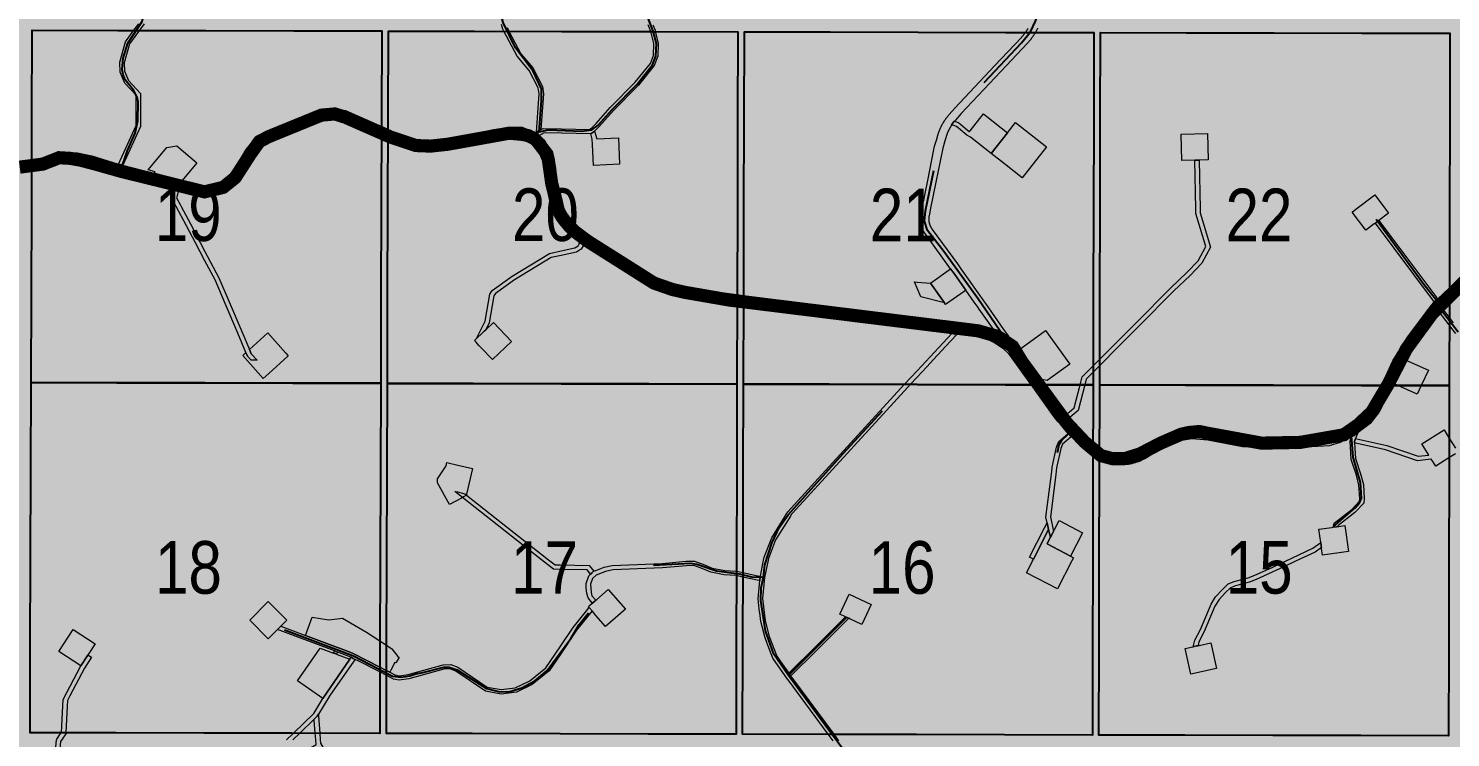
# Model space of a CAD drawing. Extents: x 351064 to 358960, y 6048061 to 6054858.
# Drawn here: x 352436 to 352652.5, y 6050865.1 to 6050973 of the extents above; entities that cross this region are included whole.
import ezdxf
from ezdxf.enums import TextEntityAlignment as Align

# ---------------------------------------------------------------- set-up
doc = ezdxf.new("R2010")
doc.units = 0
doc.header["$LTSCALE"] = 5
doc.linetypes.add('DASHED2', pattern=[9.525, 6.35, -3.175])
doc.layers.add('AS-ROUTEMAP', color=35, linetype='Continuous', lineweight=0)
doc.layers.add('RoadSeg', color=57, linetype='DASHED2')
doc.layers.add('ROUTE-MAP-ROUTE', color=90, linetype='Continuous')
doc.layers.add('ROUTE-MAP-BACKGROUND-H', color=7, linetype='Continuous', true_color=0xf0ebff)
doc.layers.add('Sections', color=7, linetype='Continuous', true_color=0xa75418)
doc.styles.add('120', font='ARIALN.TTF', dxfattribs={"height": 13})

msp = doc.modelspace()

# ---------------------------------------------------------------- hatches: boundary and pattern name
at = {"layer": 'ROUTE-MAP-BACKGROUND-H'}
h = msp.add_hatch(color=256, dxfattribs=at)
h.dxf.hatch_style = 1
h.paths.add_polyline_path([(352109.337, 6051083.716), (353736.796, 6051083.637), (353740.383, 6050432.833), (352105.91, 6050432.833)])

# ---------------------------------------------------------------- linework, layer by layer
at = {"layer": 'AS-ROUTEMAP', "flags": 128}
for points in [[(352453.628, 6050973.756), (352452.881, 6050972.752), (352451.353, 6050970.699), (352450.573, 6050967.818), (352450.619, 6050966.532), (352451.236, 6050965.088), (352453.046, 6050963.138), (352453.058, 6050958.108), (352453.058, 6050958.108), (352450.379, 6050952.214), (352450.215, 6050952.257), (352449.714, 6050952.363), (352452.391, 6050958.252), (352452.38, 6050962.876), (352450.669, 6050964.72), (352449.957, 6050966.384), (352449.903, 6050967.895), (352450.742, 6050970.995), (352452.051, 6050972.754), (352452.798, 6050973.758)], [(352508.853, 6050973.18), (352509.145, 6050972.629), (352510.979, 6050969.18), (352512.787, 6050967.03), (352514.238, 6050964.188), (352514.433, 6050963.093), (352514.022, 6050957.635), (352513.848, 6050957.544), (352513.848, 6050957.544), (352513.327, 6050957.271), (352513.762, 6050963.059), (352513.599, 6050963.973), (352512.228, 6050966.659), (352510.423, 6050968.804), (352508.39, 6050972.631), (352508.235, 6050972.922), (352508.012, 6050973.637)], [(352531.077, 6050973.587), (352531.391, 6050972.755), (352531.436, 6050972.581), (352531.895, 6050970.802), (352531.811, 6050968.796), (352531.277, 6050967.382), (352528.881, 6050964.393), (352525.05, 6050960.545), (352522.902, 6050958.099), (352522.185, 6050957.409), (352521.605, 6050957.001), (352517.146, 6050957.085), (352514.5, 6050957.135), (352514.056, 6050956.902), (352513.74, 6050956.735), (352513.183, 6050957.168), (352513.263, 6050957.235), (352513.327, 6050957.271), (352513.848, 6050957.544), (352514.022, 6050957.635), (352514.239, 6050957.749), (352514.353, 6050957.808), (352517.147, 6050957.754), (352521.4, 6050957.671), (352521.76, 6050957.924), (352522.446, 6050958.59), (352524.563, 6050961), (352528.384, 6050964.838), (352530.691, 6050967.716), (352531.15, 6050968.931), (352531.225, 6050970.731), (352530.755, 6050972.553), (352530.744, 6050972.582), (352530.364, 6050973.588)], [(352589.645, 6050973.073), (352589.613, 6050973.006), (352589.58, 6050972.939), (352589.547, 6050972.872), (352589.514, 6050972.806), (352589.48, 6050972.74), (352589.445, 6050972.674), (352589.41, 6050972.608), (352589.374, 6050972.543), (352589.338, 6050972.478), (352589.325, 6050972.456), (352589.301, 6050972.414), (352589.263, 6050972.35), (352589.225, 6050972.286), (352589.187, 6050972.222), (352589.148, 6050972.159), (352589.108, 6050972.096), (352589.068, 6050972.033), (352589.027, 6050971.971), (352588.986, 6050971.909), (352588.944, 6050971.848), (352588.902, 6050971.786), (352588.859, 6050971.726), (352588.815, 6050971.665), (352588.771, 6050971.605), (352588.727, 6050971.545), (352588.682, 6050971.486), (352588.652, 6050971.453), (352588.635, 6050971.433), (352588.591, 6050971.369), (352588.544, 6050971.311), (352588.497, 6050971.253), (352588.45, 6050971.196), (352588.402, 6050971.139), (352588.353, 6050971.082), (352588.305, 6050971.026), (352588.255, 6050970.971), (352588.205, 6050970.915), (352588.155, 6050970.861), (352588.104, 6050970.806), (352584.028, 6050966.486), (352578.007, 6050960.068), (352577.128, 6050959.074), (352577.089, 6050959.03), (352577.05, 6050958.985), (352577.012, 6050958.94), (352576.99, 6050958.913), (352576.974, 6050958.895), (352576.937, 6050958.849), (352576.9, 6050958.803), (352576.863, 6050958.757), (352576.827, 6050958.71), (352576.791, 6050958.663), (352576.756, 6050958.616), (352576.721, 6050958.568), (352576.687, 6050958.521), (352576.652, 6050958.473), (352576.619, 6050958.424), (352576.585, 6050958.375), (352576.571, 6050958.354), (352576.552, 6050958.326), (352576.52, 6050958.277), (352576.488, 6050958.228), (352576.456, 6050958.178), (352576.425, 6050958.128), (352576.394, 6050958.077), (352576.364, 6050958.027), (352576.334, 6050957.976), (352576.305, 6050957.925), (352576.276, 6050957.873), (352576.247, 6050957.821), (352576.219, 6050957.77), (352576.191, 6050957.717), (352576.164, 6050957.665), (352576.137, 6050957.613), (352576.111, 6050957.56), (352576.085, 6050957.507), (352576.06, 6050957.453), (352576.035, 6050957.4), (352576.01, 6050957.346), (352575.986, 6050957.292), (352575.963, 6050957.238), (352575.94, 6050957.184), (352575.917, 6050957.129), (352575.895, 6050957.075), (352575.873, 6050957.02), (352575.852, 6050956.965), (352575.831, 6050956.909), (352575.811, 6050956.854), (352575.791, 6050956.798), (352575.772, 6050956.743), (352575.753, 6050956.687), (352575.735, 6050956.631), (352575.717, 6050956.574), (352575.699, 6050956.518), (352575.683, 6050956.461), (352575.666, 6050956.405), (352575.65, 6050956.348), (352575.635, 6050956.291), (352575.62, 6050956.234), (352575.605, 6050956.177), (352575.591, 6050956.119), (352575.578, 6050956.062), (352575.204, 6050954.834), (352574.167, 6050949.645), (352573.353, 6050945.68), (352573.12, 6050944.542), (352573.115, 6050944.52), (352573.111, 6050944.499), (352573.107, 6050944.477), (352573.103, 6050944.455), (352573.1, 6050944.433), (352573.096, 6050944.412), (352573.093, 6050944.39), (352573.09, 6050944.368), (352573.087, 6050944.346), (352573.085, 6050944.324), (352573.082, 6050944.302), (352573.08, 6050944.28), (352573.078, 6050944.258), (352573.076, 6050944.236), (352573.074, 6050944.214), (352573.073, 6050944.192), (352573.071, 6050944.17), (352573.07, 6050944.148), (352573.069, 6050944.126), (352573.069, 6050944.104), (352573.068, 6050944.082), (352573.068, 6050944.06), (352573.068, 6050944.038), (352573.068, 6050944.016), (352573.068, 6050943.994), (352573.068, 6050943.972), (352573.069, 6050943.95), (352573.07, 6050943.927), (352573.071, 6050943.905), (352573.072, 6050943.883), (352573.074, 6050943.861), (352573.075, 6050943.839), (352573.077, 6050943.817), (352573.079, 6050943.795), (352573.081, 6050943.773), (352573.083, 6050943.751), (352573.086, 6050943.729), (352573.089, 6050943.708), (352573.092, 6050943.686), (352573.095, 6050943.664), (352573.098, 6050943.642), (352573.102, 6050943.62), (352573.105, 6050943.598), (352573.109, 6050943.577), (352573.113, 6050943.555), (352573.118, 6050943.533), (352573.122, 6050943.512), (352573.127, 6050943.49), (352573.131, 6050943.469), (352573.136, 6050943.447), (352573.142, 6050943.426), (352573.147, 6050943.404), (352573.153, 6050943.383), (352573.158, 6050943.362), (352573.164, 6050943.34), (352573.17, 6050943.319), (352573.177, 6050943.298), (352573.183, 6050943.277), (352573.19, 6050943.256), (352573.197, 6050943.235), (352573.204, 6050943.214), (352573.211, 6050943.193), (352573.219, 6050943.172), (352573.226, 6050943.152), (352573.234, 6050943.131), (352573.242, 6050943.11), (352573.25, 6050943.09), (352573.258, 6050943.069), (352573.267, 6050943.049), (352573.275, 6050943.029), (352573.284, 6050943.008), (352573.293, 6050942.988), (352573.303, 6050942.968), (352573.312, 6050942.948), (352573.321, 6050942.928), (352573.331, 6050942.909), (352573.341, 6050942.889), (352573.351, 6050942.869), (352573.361, 6050942.85), (352573.372, 6050942.83), (352573.382, 6050942.811), (352573.393, 6050942.791), (352573.404, 6050942.772), (352573.415, 6050942.753), (352573.426, 6050942.734), (352573.438, 6050942.715), (352573.449, 6050942.696), (352573.461, 6050942.678), (352573.473, 6050942.659), (352573.485, 6050942.641), (352573.497, 6050942.622), (352573.51, 6050942.604), (352573.522, 6050942.586), (352573.535, 6050942.568), (352573.548, 6050942.55), (352573.561, 6050942.532), (352573.574, 6050942.514), (352573.587, 6050942.497), (352573.601, 6050942.479), (352573.614, 6050942.462), (352577.43, 6050937.196), (352577.968, 6050936.468), (352580.818, 6050932.42), (352580.916, 6050932.281), (352581.207, 6050931.868), (352581.401, 6050931.593), (352581.693, 6050931.178), (352584.469, 6050927.232), (352584.469, 6050927.232), (352586.426, 6050924.531), (352586.101, 6050924.836), (352585.396, 6050925.495), (352583.713, 6050926.559), (352583.279, 6050926.778), (352580.764, 6050930.292), (352580.473, 6050930.707), (352580.28, 6050930.98), (352579.99, 6050931.394), (352578.714, 6050933.202), (352577.765, 6050934.549), (352576.939, 6050935.725), (352576.395, 6050936.46), (352572.619, 6050941.674), (352572.598, 6050941.7), (352572.578, 6050941.726), (352572.558, 6050941.753), (352572.538, 6050941.779), (352572.519, 6050941.806), (352572.499, 6050941.833), (352572.48, 6050941.86), (352572.461, 6050941.887), (352572.443, 6050941.915), (352572.424, 6050941.942), (352572.406, 6050941.97), (352572.388, 6050941.998), (352572.371, 6050942.026), (352572.353, 6050942.054), (352572.336, 6050942.083), (352572.319, 6050942.111), (352572.303, 6050942.14), (352572.286, 6050942.169), (352572.27, 6050942.198), (352572.254, 6050942.227), (352572.239, 6050942.256), (352572.223, 6050942.285), (352572.208, 6050942.315), (352572.193, 6050942.345), (352572.179, 6050942.374), (352572.165, 6050942.404), (352572.15, 6050942.434), (352572.137, 6050942.464), (352572.123, 6050942.495), (352572.11, 6050942.525), (352572.097, 6050942.555), (352572.084, 6050942.586), (352572.072, 6050942.617), (352572.059, 6050942.648), (352572.047, 6050942.679), (352572.036, 6050942.71), (352572.024, 6050942.741), (352572.013, 6050942.772), (352572.002, 6050942.803), (352571.992, 6050942.835), (352571.981, 6050942.866), (352571.971, 6050942.898), (352571.962, 6050942.929), (352571.952, 6050942.961), (352571.943, 6050942.993), (352571.934, 6050943.025), (352571.925, 6050943.057), (352571.917, 6050943.089), (352571.909, 6050943.121), (352571.901, 6050943.153), (352571.894, 6050943.186), (352571.886, 6050943.218), (352571.879, 6050943.25), (352571.873, 6050943.283), (352571.866, 6050943.315), (352571.86, 6050943.348), (352571.854, 6050943.381), (352571.849, 6050943.413), (352571.844, 6050943.446), (352571.839, 6050943.479), (352571.834, 6050943.512), (352571.829, 6050943.544), (352571.825, 6050943.577), (352571.821, 6050943.61), (352571.818, 6050943.643), (352571.815, 6050943.676), (352571.812, 6050943.709), (352571.809, 6050943.742), (352571.807, 6050943.775), (352571.805, 6050943.808), (352571.803, 6050943.842), (352571.801, 6050943.875), (352571.8, 6050943.908), (352571.799, 6050943.941), (352571.798, 6050943.974), (352571.798, 6050944.007), (352571.798, 6050944.04), (352571.798, 6050944.073), (352571.799, 6050944.107), (352571.799, 6050944.14), (352571.801, 6050944.173), (352571.802, 6050944.206), (352571.804, 6050944.239), (352571.805, 6050944.272), (352571.808, 6050944.305), (352571.81, 6050944.338), (352571.813, 6050944.371), (352571.816, 6050944.404), (352571.82, 6050944.437), (352571.823, 6050944.47), (352571.827, 6050944.503), (352571.831, 6050944.536), (352571.836, 6050944.569), (352571.841, 6050944.602), (352571.846, 6050944.634), (352571.851, 6050944.667), (352571.857, 6050944.7), (352571.863, 6050944.732), (352571.869, 6050944.765), (352571.876, 6050944.798), (352572.057, 6050945.682), (352572.924, 6050949.901), (352573.861, 6050954.616), (352573.969, 6050955.135), (352574.006, 6050955.266), (352574.34, 6050956.346), (352574.356, 6050956.414), (352574.373, 6050956.482), (352574.39, 6050956.55), (352574.408, 6050956.617), (352574.426, 6050956.685), (352574.445, 6050956.752), (352574.464, 6050956.82), (352574.484, 6050956.887), (352574.505, 6050956.953), (352574.526, 6050957.02), (352574.548, 6050957.087), (352574.57, 6050957.153), (352574.593, 6050957.219), (352574.616, 6050957.285), (352574.64, 6050957.35), (352574.665, 6050957.416), (352574.69, 6050957.481), (352574.716, 6050957.546), (352574.742, 6050957.611), (352574.769, 6050957.676), (352574.796, 6050957.74), (352574.824, 6050957.804), (352574.853, 6050957.868), (352574.882, 6050957.932), (352574.911, 6050957.995), (352574.941, 6050958.058), (352574.972, 6050958.121), (352575.003, 6050958.184), (352575.035, 6050958.246), (352575.067, 6050958.308), (352575.1, 6050958.37), (352575.133, 6050958.431), (352575.167, 6050958.493), (352575.202, 6050958.553), (352575.236, 6050958.614), (352575.272, 6050958.674), (352575.308, 6050958.734), (352575.344, 6050958.794), (352575.381, 6050958.853), (352575.419, 6050958.912), (352575.457, 6050958.971), (352575.495, 6050959.03), (352575.534, 6050959.088), (352575.574, 6050959.145), (352575.614, 6050959.203), (352575.654, 6050959.26), (352575.695, 6050959.317), (352575.736, 6050959.373), (352575.778, 6050959.429), (352575.821, 6050959.484), (352575.864, 6050959.54), (352575.907, 6050959.595), (352575.951, 6050959.649), (352575.995, 6050959.703), (352576.04, 6050959.757), (352576.085, 6050959.81), (352576.131, 6050959.863), (352576.177, 6050959.916), (352577.068, 6050960.923), (352583.104, 6050967.356), (352587.18, 6050971.678), (352587.224, 6050971.724), (352587.267, 6050971.771), (352587.309, 6050971.818), (352587.351, 6050971.865), (352587.393, 6050971.913), (352587.434, 6050971.961), (352587.475, 6050972.01), (352587.516, 6050972.059), (352587.556, 6050972.108), (352587.595, 6050972.158), (352587.635, 6050972.207), (352587.673, 6050972.258), (352587.712, 6050972.308), (352587.75, 6050972.359), (352587.787, 6050972.41), (352587.822, 6050972.459), (352587.861, 6050972.514), (352587.897, 6050972.566), (352587.932, 6050972.618), (352587.968, 6050972.671), (352588.002, 6050972.724), (352588.037, 6050972.778), (352588.071, 6050972.831), (352588.104, 6050972.885), (352588.137, 6050972.939), (352588.169, 6050972.994), (352588.201, 6050973.049)], [(352435.743, 6050952.726), (352436.465, 6050952.901), (352438.028, 6050953.28), (352440.941, 6050954.236), (352443.462, 6050954.125), (352445.638, 6050953.627), (352449.714, 6050952.363), (352450.215, 6050952.257), (352450.379, 6050952.214), (352455.077, 6050951.004), (352455.273, 6050950.953), (352459.373, 6050949.897), (352461.408, 6050949.372), (352462.688, 6050949.05), (352462.896, 6050949.056), (352463.939, 6050949.084), (352465.328, 6050949.531), (352466.476, 6050950.524), (352467.762, 6050952.287), (352469.151, 6050954.627), (352470.727, 6050956.552), (352473.82, 6050958.062), (352475.678, 6050958.801), (352478.141, 6050959.781), (352478.867, 6050960.075), (352479.894, 6050960.49), (352481.593, 6050960.775), (352482.914, 6050960.774), (352484.27, 6050960.528), (352484.27, 6050960.528), (352489, 6050958.479), (352489.701, 6050958.166), (352490.705, 6050957.719), (352493.532, 6050956.46), (352495.601, 6050956.024), (352497.706, 6050956.015), (352500.205, 6050956.402), (352503.447, 6050956.95), (352506.779, 6050957.667), (352509.177, 6050958.017), (352511.184, 6050958.004), (352513.048, 6050957.273), (352513.183, 6050957.168), (352513.74, 6050956.735), (352514.043, 6050956.5), (352514.393, 6050956.111), (352514.736, 6050955.729), (352515.999, 6050952.76), (352516.198, 6050952.109), (352516.572, 6050948.481), (352517.045, 6050946.449), (352517.117, 6050946.298), (352517.35, 6050945.801), (352517.783, 6050944.88), (352518.999, 6050943.403), (352520.68, 6050942.084), (352520.783, 6050942.004), (352520.953, 6050941.892), (352524.631, 6050939.474), (352529.653, 6050936.119), (352532.941, 6050934.475), (352536.24, 6050933.564), (352543.861, 6050932.551), (352544.866, 6050932.417), (352556.95, 6050930.811), (352571.303, 6050928.87), (352576.721, 6050928.137), (352577.573, 6050928.098), (352577.722, 6050928.082), (352577.97, 6050928.056), (352578.373, 6050928.013), (352579.274, 6050927.918), (352580.666, 6050927.77), (352582.546, 6050927.139), (352583.279, 6050926.778), (352583.713, 6050926.559), (352585.396, 6050925.495), (352586.101, 6050924.836), (352586.426, 6050924.531), (352586.444, 6050924.506), (352586.625, 6050924.256), (352586.737, 6050924.101), (352586.918, 6050923.851), (352589.75, 6050919.935), (352589.867, 6050919.773), (352590.041, 6050919.529), (352590.536, 6050918.831), (352593.301, 6050914.937), (352593.95, 6050914.182), (352594.384, 6050913.677), (352595.529, 6050912.344), (352595.822, 6050912.072), (352596.067, 6050911.845), (352598.043, 6050910.014), (352598.368, 6050909.714), (352598.411, 6050909.676), (352598.454, 6050909.638), (352598.498, 6050909.6), (352598.542, 6050909.562), (352598.586, 6050909.524), (352598.631, 6050909.489), (352598.677, 6050909.453), (352598.722, 6050909.418), (352598.768, 6050909.383), (352598.814, 6050909.348), (352598.86, 6050909.312), (352598.906, 6050909.277), (352598.953, 6050909.242), (352599, 6050909.208), (352599.047, 6050909.173), (352599.089, 6050909.145), (352599.131, 6050909.116), (352599.174, 6050909.088), (352599.219, 6050909.058), (352599.26, 6050909.033), (352599.303, 6050909.006), (352599.347, 6050908.98), (352599.391, 6050908.953), (352599.401, 6050908.946), (352599.435, 6050908.927), (352599.479, 6050908.902), (352599.523, 6050908.877), (352599.568, 6050908.852), (352599.585, 6050908.843), (352599.613, 6050908.828), (352599.658, 6050908.804), (352599.703, 6050908.781), (352599.749, 6050908.758), (352599.771, 6050908.746), (352599.794, 6050908.735), (352599.84, 6050908.713), (352599.886, 6050908.691), (352599.933, 6050908.669), (352599.962, 6050908.656), (352599.979, 6050908.648), (352600.026, 6050908.628), (352600.073, 6050908.607), (352600.12, 6050908.587), (352600.155, 6050908.572), (352600.167, 6050908.568), (352600.214, 6050908.549), (352600.262, 6050908.53), (352600.309, 6050908.512), (352600.354, 6050908.495), (352600.405, 6050908.477), (352600.453, 6050908.46), (352600.501, 6050908.444), (352600.55, 6050908.427), (352600.598, 6050908.412), (352600.647, 6050908.397), (352600.696, 6050908.382), (352600.747, 6050908.366), (352600.794, 6050908.353), (352600.843, 6050908.34), (352600.892, 6050908.327), (352600.942, 6050908.314), (352600.954, 6050908.31), (352600.991, 6050908.301), (352601.041, 6050908.29), (352601.091, 6050908.278), (352601.14, 6050908.267), (352601.159, 6050908.263), (352601.19, 6050908.257), (352601.24, 6050908.247), (352601.291, 6050908.237), (352601.341, 6050908.228), (352601.366, 6050908.223), (352601.391, 6050908.219), (352601.441, 6050908.211), (352601.492, 6050908.203), (352601.542, 6050908.195), (352601.574, 6050908.19), (352601.593, 6050908.188), (352601.643, 6050908.182), (352601.659, 6050908.18), (352601.694, 6050908.176), (352601.745, 6050908.17), (352601.783, 6050908.165), (352601.795, 6050908.164), (352601.846, 6050908.16), (352601.897, 6050908.155), (352601.948, 6050908.151), (352601.996, 6050908.148), (352602.05, 6050908.145), (352602.101, 6050908.142), (352602.152, 6050908.14), (352602.203, 6050908.138), (352602.254, 6050908.137), (352602.305, 6050908.136), (352602.356, 6050908.136), (352602.41, 6050908.136), (352602.458, 6050908.136), (352602.509, 6050908.137), (352602.56, 6050908.139), (352602.611, 6050908.14), (352602.623, 6050908.141), (352602.662, 6050908.143), (352602.713, 6050908.146), (352602.764, 6050908.149), (352602.814, 6050908.152), (352602.834, 6050908.154), (352602.865, 6050908.156), (352602.916, 6050908.161), (352602.967, 6050908.166), (352603.018, 6050908.171), (352603.043, 6050908.174), (352603.068, 6050908.177), (352603.119, 6050908.183), (352603.17, 6050908.19), (352603.22, 6050908.197), (352603.252, 6050908.202), (352603.271, 6050908.205), (352603.321, 6050908.213), (352603.371, 6050908.221), (352603.421, 6050908.23), (352603.459, 6050908.237), (352603.472, 6050908.239), (352603.522, 6050908.249), (352603.572, 6050908.26), (352603.622, 6050908.27), (352603.668, 6050908.28), (352603.721, 6050908.293), (352603.771, 6050908.305), (352603.82, 6050908.317), (352603.87, 6050908.33), (352603.919, 6050908.343), (352603.968, 6050908.357), (352604.017, 6050908.371), (352604.069, 6050908.386), (352604.115, 6050908.401), (352604.163, 6050908.416), (352604.212, 6050908.432), (352604.26, 6050908.448), (352604.272, 6050908.452), (352604.308, 6050908.465), (352604.356, 6050908.482), (352604.404, 6050908.499), (352604.452, 6050908.517), (352604.47, 6050908.524), (352604.5, 6050908.535), (352604.547, 6050908.554), (352604.595, 6050908.573), (352604.642, 6050908.593), (352604.665, 6050908.603), (352604.689, 6050908.613), (352604.735, 6050908.633), (352604.782, 6050908.654), (352604.828, 6050908.675), (352604.857, 6050908.688), (352604.875, 6050908.697), (352604.921, 6050908.719), (352604.967, 6050908.741), (352605.012, 6050908.764), (352605.046, 6050908.781), (352605.058, 6050908.787), (352605.103, 6050908.811), (352605.148, 6050908.836), (352605.192, 6050908.861), (352605.237, 6050908.885), (352605.281, 6050908.91), (352605.326, 6050908.936), (352605.37, 6050908.961), (352605.414, 6050908.986), (352608.159, 6050910.648), (352608.613, 6050910.923), (352610.738, 6050911.737), (352613.298, 6050912.099), (352615.868, 6050911.856), (352620.945, 6050910.901), (352625.499, 6050910.634), (352626.115, 6050910.597), (352630.036, 6050910.81), (352632.436, 6050910.941), (352633.621, 6050911.005), (352635.05, 6050911.399), (352637.034, 6050912.37), (352639.204, 6050913.997), (352639.232, 6050914.032), (352639.954, 6050914.961), (352640.31, 6050915.425), (352641.516, 6050917.683), (352641.996, 6050918.72), (352643.716, 6050922.437), (352645.97, 6050926.077), (352649.614, 6050930.903), (352649.722, 6050931.039), (352649.927, 6050931.293), (352650.051, 6050931.407), (352650.545, 6050931.859), (352652.323, 6050933.487), (352652.354, 6050933.514), (352653.33, 6050934.36)], [(352653.327, 6050932.339), (352652.32, 6050931.417), (352651.245, 6050930.434), (352651, 6050930.209), (352650.877, 6050930.046), (352650.79, 6050929.932), (352650.613, 6050929.698), (352647.213, 6050925.205), (352645.627, 6050922.619), (352645.06, 6050921.713), (352643.934, 6050919.277), (352643.821, 6050919.032), (352643.675, 6050918.717), (352642.899, 6050917.043), (352641.654, 6050914.707), (352641.163, 6050914.034), (352640.435, 6050913.097), (352640.283, 6050912.901), (352638.678, 6050911.699), (352638.42, 6050911.505), (352638.167, 6050911.315), (352637.833, 6050911.065), (352637.46, 6050910.883), (352635.72, 6050910.03), (352634.026, 6050909.536), (352626.198, 6050909.076), (352625.496, 6050909.116), (352620.856, 6050909.38), (352615.586, 6050910.359), (352613.155, 6050910.582), (352610.952, 6050910.229), (352609.158, 6050909.5), (352606.205, 6050907.684), (352605.975, 6050907.551), (352605.741, 6050907.425), (352605.503, 6050907.308), (352605.261, 6050907.2), (352605.015, 6050907.101), (352604.765, 6050907.01), (352604.512, 6050906.929), (352604.257, 6050906.856), (352603.999, 6050906.793), (352603.739, 6050906.739), (352603.477, 6050906.695), (352603.214, 6050906.66), (352602.95, 6050906.634), (352602.685, 6050906.618), (352602.42, 6050906.612), (352602.154, 6050906.615), (352601.889, 6050906.628), (352601.625, 6050906.65), (352601.361, 6050906.682), (352601.099, 6050906.723), (352600.838, 6050906.774), (352600.579, 6050906.833), (352600.323, 6050906.903), (352600.07, 6050906.981), (352599.819, 6050907.069), (352599.572, 6050907.165), (352599.328, 6050907.27), (352599.088, 6050907.384), (352599.043, 6050907.408), (352598.853, 6050907.507), (352598.622, 6050907.638), (352598.175, 6050907.924), (352598.039, 6050908.023), (352597.889, 6050908.132), (352597.346, 6050908.584), (352595.031, 6050910.728), (352594.917, 6050910.833), (352594.795, 6050910.947), (352594.673, 6050911.06), (352594.429, 6050911.285), (352594.318, 6050911.415), (352593.228, 6050912.684), (352592.794, 6050913.189), (352592.145, 6050913.945), (352588.665, 6050918.835), (352588.625, 6050918.891), (352585.502, 6050923.21), (352585.278, 6050923.519), (352585.189, 6050923.602), (352584.461, 6050924.285), (352582.964, 6050925.23), (352581.963, 6050925.727), (352580.339, 6050926.272), (352577.461, 6050926.57), (352577.388, 6050926.581), (352576.804, 6050926.61), (352576.587, 6050926.62), (352576.385, 6050926.648), (352571.299, 6050927.335), (352556.748, 6050929.301), (352544.862, 6050930.881), (352543.857, 6050931.015), (352535.935, 6050932.067), (352532.392, 6050933.045), (352528.886, 6050934.799), (352523.789, 6050938.204), (352520.633, 6050940.29), (352520.215, 6050940.567), (352520.076, 6050940.659), (352519.932, 6050940.743), (352519.892, 6050940.765), (352517.928, 6050942.306), (352517.109, 6050943.301), (352516.485, 6050944.059), (352515.665, 6050945.805), (352515.598, 6050945.947), (352515.067, 6050948.229), (352514.698, 6050951.805), (352514.566, 6050952.237), (352513.433, 6050954.899), (352513.001, 6050955.38), (352512.287, 6050955.935), (352510.892, 6050956.482), (352509.282, 6050956.493), (352507.049, 6050956.167), (352503.734, 6050955.454), (352500.448, 6050954.898), (352497.82, 6050954.491), (352495.439, 6050954.501), (352493.06, 6050955.002), (352490.701, 6050956.053), (352489.696, 6050956.501), (352488.387, 6050957.084), (352483.826, 6050959.06), (352482.777, 6050959.25), (352481.719, 6050959.251), (352480.311, 6050959.015), (352478.709, 6050958.367), (352474.436, 6050956.668), (352471.695, 6050955.329), (352470.403, 6050953.75), (352469.035, 6050951.447), (352467.604, 6050949.486), (352466.09, 6050948.176), (352464.198, 6050947.567), (352462.892, 6050947.531), (352462.519, 6050947.522), (352461.032, 6050947.895), (352458.828, 6050948.464), (352458.183, 6050948.631), (352454.697, 6050949.528), (352449.998, 6050950.739), (352449.865, 6050950.773), (352449.396, 6050950.873), (352445.294, 6050952.143), (352443.257, 6050952.609), (352441.152, 6050952.702), (352438.446, 6050951.813), (352436.46, 6050951.332), (352435.982, 6050951.216)], [(352653.317, 6050926.615), (352652.378, 6050927.852), (352652.313, 6050927.936), (352650.79, 6050929.932), (352650.877, 6050930.046), (352651, 6050930.209), (352651.245, 6050930.434), (352652.315, 6050929.031), (352652.908, 6050928.256)], [(352558.524, 6050864.609), (352557.778, 6050865.616), (352551.659, 6050873.879), (352551.558, 6050874.015), (352549.355, 6050877.186), (352548.728, 6050878.796), (352548.414, 6050879.602), (352548.151, 6050880.277), (352547.493, 6050882.759), (352547.341, 6050884.076), (352547.325, 6050884.184), (352547.091, 6050886.251), (352547.353, 6050888.997), (352547.408, 6050889.564), (352547.428, 6050889.663), (352547.93, 6050892.113), (352548.02, 6050892.556), (352549.157, 6050895.495), (352551.611, 6050899.454), (352555.741, 6050903.965), (352566.124, 6050915.364), (352569.391, 6050918.877), (352571.284, 6050920.914), (352576.587, 6050926.62), (352576.804, 6050926.61), (352577.388, 6050926.581), (352577.461, 6050926.57), (352576.349, 6050925.377), (352573.794, 6050922.631), (352572.758, 6050921.517), (352571.282, 6050919.931), (352570.3, 6050918.876), (352569.88, 6050918.424), (352566.614, 6050914.913), (352556.233, 6050903.516), (352552.329, 6050899.251), (352552.145, 6050899.05), (352552.003, 6050898.821), (352549.757, 6050895.197), (352548.662, 6050892.367), (352548.61, 6050892.111), (352548.068, 6050889.465), (352547.761, 6050886.257), (352548.149, 6050882.883), (352548.785, 6050880.484), (352549.948, 6050877.501), (352550.509, 6050876.689), (352551.744, 6050874.902), (352551.934, 6050874.625), (352552.032, 6050874.484), (352552.132, 6050874.349), (352552.315, 6050874.102), (352558.605, 6050865.614), (352559.351, 6050864.607)], [(352653.284, 6050908.293), (352652.277, 6050907.668), (352650.265, 6050906.419), (352649.741, 6050907.262), (352649.598, 6050907.493), (352649.503, 6050907.486), (352647.498, 6050907.239), (352642.62, 6050908.916), (352638.747, 6050909.776), (352638.243, 6050909.888), (352638.07, 6050909.927), (352637.901, 6050909.964), (352637.889, 6050910.152), (352638.069, 6050910.61), (352638.235, 6050910.573), (352638.722, 6050910.465), (352642.802, 6050909.559), (352647.57, 6050907.919), (352649.21, 6050908.118), (352648.155, 6050909.816), (352651.553, 6050911.926), (352652.283, 6050910.751), (352652.376, 6050910.6), (352653.285, 6050909.136)], [(352475.286, 6050864.788), (352476.325, 6050865.792), (352479.416, 6050868.775), (352480.833, 6050871.05), (352481.343, 6050871.871), (352484.93, 6050877.051), (352485.122, 6050877.328), (352485.426, 6050877.172), (352485.72, 6050877.021), (352485.529, 6050876.745), (352481.9, 6050871.504), (352480.124, 6050868.652), (352479.935, 6050868.349), (352479.497, 6050867.926), (352477.283, 6050865.79), (352476.243, 6050864.786)]]:
    msp.add_lwpolyline(points, dxfattribs=at)
for points in [[(352581.915, 6050959.621), (352585.062, 6050957.154), (352582.593, 6050954.007), (352579.447, 6050956.476), (352578.868, 6050956.784), (352577.303, 6050958.096), (352576.883, 6050958.244), (352576.722, 6050958.3), (352576.571, 6050958.354), (352576.56, 6050958.358), (352576.844, 6050958.788), (352576.938, 6050958.931), (352576.99, 6050958.913), (352577.1, 6050958.874), (352577.28, 6050958.811), (352577.639, 6050958.685), (352579.241, 6050957.342), (352579.268, 6050957.327), (352579.373, 6050957.46), (352579.384, 6050957.474), (352581.391, 6050960.033), (352581.915, 6050959.621)], [(352591.014, 6050955.025), (352587.313, 6050950.305), (352584.849, 6050952.238), (352584.586, 6050952.443), (352582.593, 6050954.007), (352585.062, 6050957.154), (352586.295, 6050958.726), (352591.014, 6050955.025)], [(352525.819, 6050956.364), (352525.993, 6050952.368), (352521.998, 6050952.194), (352521.859, 6050955.394), (352521.824, 6050956.189), (352521.605, 6050957.001), (352522.185, 6050957.409), (352522.506, 6050956.219), (352525.819, 6050956.364)], [(352614.27, 6050953.01), (352613.603, 6050952.991), (352611.629, 6050952.935), (352611.516, 6050956.933), (352615.514, 6050957.046), (352615.626, 6050953.048), (352614.27, 6050953.01)], [(352461.631, 6050952.598), (352459.373, 6050949.897), (352455.273, 6050950.953), (352455.077, 6050951.004), (352455.267, 6050951.23), (352454.193, 6050951.507), (352457.052, 6050954.913), (352458.569, 6050955.166), (352461.631, 6050952.598)], [(352594.51, 6050913.785), (352594.384, 6050913.677), (352593.95, 6050914.182), (352594.076, 6050914.291), (352594.456, 6050914.616), (352595.223, 6050915.273), (352596.144, 6050918.82), (352596.453, 6050920.007), (352598.068, 6050921.641), (352599.076, 6050922.661), (352601.548, 6050925.162), (352604.608, 6050928.193), (352609.916, 6050933.582), (352612.386, 6050935.913), (352614.095, 6050937.688), (352615.26, 6050939.844), (352613.734, 6050944.875), (352613.722, 6050945.592), (352613.603, 6050952.991), (352614.27, 6050953.01), (352614.389, 6050945.591), (352614.399, 6050944.979), (352615.978, 6050939.772), (352614.639, 6050937.291), (352612.855, 6050935.439), (352610.382, 6050933.105), (352605.08, 6050927.723), (352602.02, 6050924.692), (352599.074, 6050921.71), (352598.066, 6050920.691), (352597.053, 6050919.665), (352596.833, 6050918.818), (352595.815, 6050914.903), (352594.89, 6050914.11), (352594.561, 6050913.828), (352594.51, 6050913.785)], [(352469.907, 6050923.539), (352470.791, 6050922.54), (352469.85, 6050922.597), (352469.336, 6050923.177), (352469.106, 6050923.717), (352467.854, 6050926.661), (352465.936, 6050931.171), (352464.392, 6050934.799), (352462.862, 6050937.682), (352461.411, 6050940.415), (352460.051, 6050942.978), (352458.485, 6050945.929), (352458.307, 6050946.264), (352457.817, 6050947.187), (352457.97, 6050947.792), (352458.183, 6050948.631), (352458.828, 6050948.464), (352458.655, 6050947.782), (352458.526, 6050947.272), (352459.067, 6050946.254), (352459.24, 6050945.927), (352460.64, 6050943.29), (352462.866, 6050939.096), (352464.995, 6050935.086), (352466.549, 6050931.432), (352468.467, 6050926.922), (352469.632, 6050924.185), (352469.907, 6050923.539)], [(352640.901, 6050943.288), (352639.608, 6050942.315), (352637.523, 6050945.088), (352638.117, 6050945.539), (352640.975, 6050947.716), (352642.619, 6050945.53), (352643.076, 6050944.923), (352641.607, 6050943.819), (352641.075, 6050943.418), (352640.941, 6050943.318), (352640.901, 6050943.288)], [(352650.545, 6050931.859), (352650.051, 6050931.407), (352649.757, 6050931.8), (352641.075, 6050943.418), (352641.607, 6050943.819), (352650.271, 6050932.225), (352650.545, 6050931.859)], [(352505.135, 6050926.734), (352504.197, 6050925.85), (352504.809, 6050927.065), (352505.513, 6050928.463), (352506.222, 6050932.572), (352506.582, 6050933.163), (352509.644, 6050935.314), (352515.333, 6050938.804), (352517.098, 6050939.183), (352519.165, 6050939.626), (352519.668, 6050939.927), (352519.789, 6050940.145), (352520.076, 6050940.659), (352520.215, 6050940.567), (352520.633, 6050940.29), (352520.163, 6050939.447), (352520.04, 6050939.374), (352519.413, 6050938.998), (352517.096, 6050938.5), (352515.585, 6050938.176), (352510.01, 6050934.757), (352507.079, 6050932.697), (352506.857, 6050932.333), (352506.153, 6050928.252), (352505.616, 6050927.186), (352505.378, 6050926.962), (352505.135, 6050926.734)], [(352578.454, 6050933.017), (352575.637, 6050931.011), (352575.446, 6050931.278), (352573.317, 6050934.269), (352576.395, 6050936.46), (352576.939, 6050935.725), (352577.765, 6050934.549), (352578.714, 6050933.202), (352578.454, 6050933.017)], [(352573.317, 6050934.269), (352575.446, 6050931.278), (352571.877, 6050932.169), (352571.313, 6050933.513), (352570.919, 6050934.454), (352571.316, 6050934.423), (352573.317, 6050934.269)], [(352509.532, 6050925.38), (352506.62, 6050922.64), (352504.831, 6050924.541), (352504.583, 6050924.805), (352504.38, 6050925.02), (352504.135, 6050925.28), (352503.88, 6050925.552), (352504.197, 6050925.85), (352505.135, 6050926.734), (352505.378, 6050926.962), (352505.616, 6050927.186), (352506.792, 6050928.292), (352509.532, 6050925.38)], [(352475.502, 6050923.156), (352472.562, 6050920.546), (352471.707, 6050919.785), (352468.608, 6050923.274), (352469.106, 6050923.717), (352469.336, 6050923.177), (352469.85, 6050922.597), (352470.791, 6050922.54), (352469.907, 6050923.539), (352469.632, 6050924.185), (352472.452, 6050926.692), (352475.166, 6050923.636), (352475.551, 6050923.206), (352475.502, 6050923.156)], [(352590.194, 6050919.602), (352590.176, 6050919.626), (352590.002, 6050919.87), (352589.885, 6050920.033), (352587.052, 6050923.947), (352586.871, 6050924.198), (352587.276, 6050924.491), (352590.866, 6050927.086), (352594.576, 6050921.953), (352591.114, 6050919.45), (352590.194, 6050919.602)], [(352648.076, 6050918.708), (352647.451, 6050917.354), (352644.506, 6050918.715), (352644.014, 6050918.952), (352643.821, 6050919.032), (352643.934, 6050919.277), (352645.06, 6050921.713), (352645.627, 6050922.619), (352649.151, 6050921.035), (352648.076, 6050918.708)], [(352590.003, 6050919.87), (352590.176, 6050919.626), (352590.041, 6050919.529), (352589.867, 6050919.773), (352589.75, 6050919.935), (352589.885, 6050920.033), (352590.003, 6050919.87)], [(352592.041, 6050896.432), (352591.592, 6050895.567), (352591.324, 6050896.795), (352591.102, 6050897.814), (352590.917, 6050898.663), (352591.651, 6050904.458), (352591.747, 6050905.215), (352591.86, 6050906.095), (352591.882, 6050906.271), (352592.534, 6050909.324), (352592.882, 6050910.15), (352594.284, 6050911.384), (352594.318, 6050911.415), (352594.429, 6050911.285), (352594.673, 6050911.06), (352594.795, 6050910.947), (352594.744, 6050910.901), (352593.437, 6050909.751), (352593.172, 6050909.123), (352592.54, 6050906.159), (352592.408, 6050905.131), (352591.593, 6050898.69), (352592.061, 6050896.474), (352592.041, 6050896.432)], [(352635.173, 6050897.21), (352634.642, 6050897.131), (352634.783, 6050897.738), (352637.481, 6050899.848), (352638.671, 6050901.091), (352638.697, 6050901.516), (352638.585, 6050903.54), (352638.2, 6050905.061), (352637.384, 6050907.456), (352637.215, 6050910.258), (352637.46, 6050910.883), (352637.833, 6050911.065), (352638.167, 6050911.315), (352638.42, 6050911.505), (352638.069, 6050910.61), (352637.889, 6050910.152), (352637.901, 6050909.964), (352638.044, 6050907.586), (352638.839, 6050905.251), (352639.247, 6050903.641), (352639.365, 6050901.513), (352639.321, 6050900.807), (352637.93, 6050899.353), (352635.379, 6050897.358), (352635.351, 6050897.236), (352635.173, 6050897.21)], [(352501.935, 6050901.568), (352500.116, 6050900.566), (352498.277, 6050903.903), (352498.281, 6050904.502), (352499.581, 6050906.455), (352499.707, 6050906.979), (352501.341, 6050906.59), (352503.597, 6050906.055), (352502.672, 6050902.164), (352502.704, 6050902.019), (352502.71, 6050901.994), (352502.252, 6050901.742), (352502.093, 6050901.655), (352501.935, 6050901.568)], [(352521.601, 6050890.006), (352521.571, 6050889.977), (352521.049, 6050890.623), (352516.968, 6050890.713), (352515.937, 6050890.736), (352514.098, 6050892.186), (352502.093, 6050901.655), (352500.919, 6050902.581), (352501.305, 6050902.489), (352502.455, 6050902.215), (352502.704, 6050902.019), (352515.177, 6050892.184), (352516.17, 6050891.401), (352516.97, 6050891.383), (352521.375, 6050891.285), (352522.06, 6050890.437), (352522.046, 6050890.432), (352521.771, 6050890.169), (352521.648, 6050890.051), (352521.601, 6050890.006)], [(352591.324, 6050896.795), (352589, 6050892.247), (352588.406, 6050892.551), (352590.708, 6050897.044), (352591.102, 6050897.814), (352591.324, 6050896.795)], [(352596.473, 6050896.288), (352594.631, 6050892.741), (352591.081, 6050894.582), (352591.582, 6050895.547), (352591.592, 6050895.567), (352592.041, 6050896.432), (352592.061, 6050896.474), (352592.22, 6050896.777), (352592.924, 6050898.131), (352596.473, 6050896.288)], [(352637.007, 6050893.44), (352633.051, 6050892.851), (352632.9, 6050893.866), (352632.872, 6050894.053), (352632.846, 6050894.231), (352632.762, 6050894.797), (352632.463, 6050896.807), (352634.44, 6050897.101), (352634.642, 6050897.131), (352635.173, 6050897.21), (352635.351, 6050897.236), (352635.526, 6050897.262), (352636.418, 6050897.395), (352637.007, 6050893.44)], [(352594.867, 6050892.012), (352592.685, 6050887.744), (352587.938, 6050890.17), (352588.848, 6050891.949), (352588.886, 6050892.024), (352589, 6050892.247), (352590.365, 6050894.918), (352591.324, 6050896.795), (352591.592, 6050895.567), (352591.582, 6050895.547), (352591.081, 6050894.582), (352594.631, 6050892.741), (352595.112, 6050892.491), (352594.867, 6050892.012)], [(352613.499, 6050878.98), (352613.352, 6050878.949), (352613.586, 6050879.942), (352614.428, 6050881.546), (352616.059, 6050885.396), (352616.742, 6050886.543), (352617.789, 6050887.649), (352618.663, 6050888.495), (352619.574, 6050888.865), (352621.866, 6050889.467), (352623.096, 6050889.97), (352625.46, 6050891.056), (352626.847, 6050891.692), (352627.375, 6050891.942), (352631.559, 6050893.918), (352632.762, 6050894.797), (352632.846, 6050894.231), (352632.872, 6050894.053), (352631.901, 6050893.342), (352628.928, 6050891.938), (352627.128, 6050891.088), (352625.459, 6050890.321), (352623.362, 6050889.358), (352622.078, 6050888.833), (352619.784, 6050888.231), (352619.034, 6050887.926), (352618.263, 6050887.18), (352617.277, 6050886.139), (352616.655, 6050885.094), (352615.031, 6050881.261), (352614.216, 6050879.707), (352614.073, 6050879.103), (352614.023, 6050879.092), (352613.893, 6050879.064), (352613.855, 6050879.056), (352613.499, 6050878.98)], [(352538.924, 6050891.417), (352540.091, 6050890.907), (352542, 6050890.532), (352543.756, 6050890.435), (352543.821, 6050890.431), (352544.761, 6050890.231), (352547.265, 6050889.697), (352547.428, 6050889.663), (352547.408, 6050889.564), (352547.353, 6050888.997), (352547.189, 6050889.032), (352544.759, 6050889.55), (352543.754, 6050889.764), (352543.732, 6050889.769), (352541.917, 6050889.869), (352539.891, 6050890.267), (352538.681, 6050890.796), (352537.278, 6050891.279), (352536.171, 6050891.275), (352532.537, 6050890.94), (352524.953, 6050890.618), (352523.843, 6050890.386), (352522.407, 6050889.855), (352521.874, 6050889.344), (352521.557, 6050888.462), (352521.643, 6050887.181), (352521.794, 6050886.702), (352522.369, 6050886.02), (352522.259, 6050885.924), (352521.865, 6050885.584), (352521.788, 6050885.673), (352521.198, 6050886.374), (352520.983, 6050887.057), (352520.927, 6050887.895), (352520.917, 6050888.036), (352520.882, 6050888.556), (352521.3, 6050889.717), (352521.571, 6050889.977), (352521.601, 6050890.006), (352521.648, 6050890.051), (352521.771, 6050890.169), (352522.046, 6050890.432), (352522.06, 6050890.437), (352522.339, 6050890.54), (352522.39, 6050890.559), (352523.659, 6050891.028), (352524.87, 6050891.282), (352532.492, 6050891.605), (352536.14, 6050891.941), (352537.389, 6050891.945), (352538.924, 6050891.417)], [(352526.883, 6050884.638), (352523.862, 6050882.024), (352522.401, 6050883.717), (352522.044, 6050884.125), (352521.82, 6050884.38), (352521.376, 6050884.892), (352521.243, 6050885.045), (352521.435, 6050885.213), (352521.835, 6050885.557), (352521.865, 6050885.584), (352522.259, 6050885.924), (352522.369, 6050886.02), (352522.518, 6050886.149), (352524.266, 6050887.662), (352526.883, 6050884.638)], [(352564.284, 6050885.366), (352562.871, 6050882.348), (352561.055, 6050883.192), (352560.898, 6050883.272), (352560.735, 6050883.348), (352560.657, 6050883.385), (352560.416, 6050883.498), (352559.551, 6050883.902), (352560.258, 6050885.411), (352560.964, 6050886.921), (352564.284, 6050885.366)], [(352473.636, 6050881.291), (352472.487, 6050880.151), (352469.67, 6050882.989), (352472.509, 6050885.806), (352475.326, 6050882.968), (352473.886, 6050881.539), (352473.751, 6050881.406), (352473.636, 6050881.291)], [(352512.693, 6050873.205), (352510.298, 6050872.047), (352507.948, 6050871.732), (352505.57, 6050872.18), (352501.073, 6050875.224), (352500.185, 6050875.555), (352499.248, 6050875.531), (352493.918, 6050874.052), (352492.44, 6050873.858), (352491.59, 6050874.021), (352490.469, 6050874.594), (352489.465, 6050875.107), (352486.172, 6050876.79), (352485.72, 6050877.021), (352485.426, 6050877.172), (352485.122, 6050877.327), (352485.064, 6050877.357), (352483.105, 6050878.09), (352483.028, 6050878.118), (352482.793, 6050878.206), (352482.56, 6050878.294), (352473.886, 6050881.539), (352474.407, 6050882.056), (352478.163, 6050880.651), (352483.028, 6050878.832), (352483.34, 6050878.715), (352485.336, 6050877.966), (352489.467, 6050875.855), (352490.471, 6050875.341), (352491.013, 6050875.064), (352491.785, 6050874.669), (352492.463, 6050874.533), (352493.785, 6050874.707), (352499.149, 6050876.195), (352500.297, 6050876.225), (352501.381, 6050875.821), (352505.829, 6050872.81), (352507.966, 6050872.407), (352510.105, 6050872.694), (352512.336, 6050873.773), (352514.77, 6050875.72), (352516.937, 6050878.925), (352518.918, 6050881.855), (352521.179, 6050884.649), (352521.376, 6050884.892), (352521.82, 6050884.38), (352519.453, 6050881.458), (352516.934, 6050877.731), (352515.265, 6050875.263), (352512.693, 6050873.205)], [(352479.208, 6050883.443), (352481.704, 6050883.009), (352483.79, 6050883.262), (352487.474, 6050881.152), (352489.478, 6050879.844), (352490.482, 6050879.189), (352491.338, 6050878.63), (352492.244, 6050877.451), (352492.441, 6050877.318), (352491.944, 6050876.471), (352491.77, 6050876.531), (352491.166, 6050875.36), (352491.013, 6050875.064), (352490.471, 6050875.341), (352489.467, 6050875.855), (352485.336, 6050877.966), (352483.34, 6050878.715), (352483.028, 6050878.832), (352478.163, 6050880.651), (352479.208, 6050883.443)], [(352552.152, 6050874.603), (352552.032, 6050874.484), (352551.934, 6050874.625), (352551.744, 6050874.902), (352551.851, 6050875.009), (352552.277, 6050875.431), (352555.459, 6050878.584), (352558.252, 6050881.352), (352560.416, 6050883.498), (352560.657, 6050883.385), (352560.735, 6050883.348), (352560.898, 6050883.272), (352558.96, 6050881.351), (352555.458, 6050877.879), (352552.578, 6050875.025), (352552.152, 6050874.603)], [(352445.002, 6050877.653), (352443.936, 6050876.039), (352440.599, 6050878.238), (352442.8, 6050881.578), (352446.138, 6050879.377), (352445.186, 6050877.932), (352445.038, 6050877.708), (352445.002, 6050877.653)], [(352440.307, 6050854.366), (352439.951, 6050854.21), (352439.402, 6050855.53), (352440.234, 6050864.76), (352440.305, 6050864.864), (352440.983, 6050865.868), (352441.004, 6050865.899), (352441.278, 6050870.924), (352443.936, 6050876.039), (352445.002, 6050877.653), (352445.038, 6050877.708), (352445.595, 6050877.341), (352444.514, 6050875.7), (352442.307, 6050871.459), (352441.935, 6050870.744), (352441.886, 6050869.836), (352441.67, 6050865.867), (352441.659, 6050865.678), (352441.108, 6050864.863), (352440.883, 6050864.529), (352440.08, 6050855.635), (352440.562, 6050854.479), (352440.307, 6050854.366)], [(352482.676, 6050877.894), (352482.909, 6050877.807), (352482.989, 6050877.777), (352484.93, 6050877.051), (352481.343, 6050871.871), (352480.833, 6050871.05), (352476.958, 6050873.733), (352480.424, 6050878.737), (352482.441, 6050877.983), (352482.676, 6050877.894)], [(352483.028, 6050878.118), (352482.909, 6050877.807), (352482.676, 6050877.894), (352482.441, 6050877.983), (352482.56, 6050878.294), (352482.793, 6050878.206), (352483.028, 6050878.118)], [(352616.877, 6050875.612), (352612.966, 6050874.777), (352612.13, 6050878.688), (352613.298, 6050878.937), (352613.352, 6050878.949), (352613.499, 6050878.98), (352613.855, 6050879.056), (352613.893, 6050879.064), (352614.023, 6050879.092), (352614.073, 6050879.103), (352614.204, 6050879.131), (352614.254, 6050879.141), (352616.041, 6050879.523), (352616.877, 6050875.612)], [(352481.809, 6050860.606), (352478.363, 6050858.576), (352476.333, 6050862.022), (352479.779, 6050864.051), (352479.726, 6050864.779), (352479.653, 6050865.784), (352479.513, 6050867.71), (352479.497, 6050867.926), (352479.935, 6050868.349), (352480.124, 6050868.652), (352480.144, 6050868.368), (352480.327, 6050865.783), (352480.398, 6050864.777), (352480.435, 6050864.25), (352481.368, 6050862.667), (352480.794, 6050862.328), (352481.809, 6050860.606)]]:
    msp.add_lwpolyline(points, close=True, dxfattribs=at)
at = {"layer": 'RoadSeg', "flags": 128}
for points in [[(352513.734, 6050957.277), (352515.159, 6050957.584), (352520.267, 6050957.395), (352521.794, 6050957.605), (352522.709, 6050958.297), (352524.841, 6050960.725), (352528.667, 6050964.569), (352531.018, 6050967.503), (352531.515, 6050968.818), (352531.594, 6050970.721), (352531.107, 6050972.608), (352529.701, 6050976.336), (352529.56, 6050977.799), (352529.732, 6050978.771), (352534.486, 6050995.812), (352535.861, 6050999.053), (352538.634, 6051004.766), (352539.812, 6051007.934), (352541.847, 6051020.864), (352541.943, 6051023.368), (352541.805, 6051025.865), (352539.963, 6051045.02), (352539.853, 6051048.919), (352541.284, 6051064.332)], [(352513.734, 6050957.277), (352514.099, 6050962.056), (352514.081, 6050963.856), (352512.839, 6050966.522), (352510.17, 6050970.081), (352508.261, 6050973.929), (352507.626, 6050976.311), (352507.41, 6050978.073), (352507.57, 6050980.678), (352507.221, 6050983.57)], [(352450.01, 6050951.339), (352451.056, 6050954.436), (352452.247, 6050957.104), (352452.661, 6050958.983), (352452.68, 6050961.852), (352452.526, 6050962.581), (352451.963, 6050963.632), (352450.718, 6050965.198), (352450.396, 6050965.989), (352450.24, 6050966.785), (352450.39, 6050968.523), (352451.126, 6050970.812), (352453.301, 6050974.074), (352453.628, 6050975.484), (352453.47, 6050976.38), (352452.615, 6050978.29), (352451.812, 6050979.568), (352447.674, 6050983.219)], [(352585.935, 6050924.072), (352580.544, 6050931.922), (352575.372, 6050939.112), (352572.881, 6050942.31), (352572.408, 6050943.697), (352572.563, 6050945.302), (352574.681, 6050955.299), (352575.603, 6050958.06), (352576.596, 6050959.522), (352587.18, 6050970.826), (352588.566, 6050972.532), (352589.321, 6050974.121), (352592.313, 6050982.709)], [(352450.01, 6050951.339), (352461.497, 6050948.429), (352463.103, 6050948.241), (352464.433, 6050948.379), (352466.08, 6050949.092), (352467.09, 6050949.921), (352470.519, 6050954.82), (352472.408, 6050956.441), (352475.108, 6050957.651), (352478.936, 6050959.06), (352480.919, 6050959.683), (352482.415, 6050959.858), (352484.901, 6050959.229), (352492.195, 6050956), (352495.32, 6050955.155), (352498.686, 6050955.217), (352509.039, 6050957.044), (352511.479, 6050956.812), (352512.662, 6050956.279)], [(352512.662, 6050956.279), (352513.144, 6050956.893), (352513.734, 6050957.277)], [(352577.678, 6050927.173), (352559.132, 6050929.716), (352554.91, 6050930.43), (352550.93, 6050930.818), (352536.973, 6050932.657), (352534.121, 6050933.277), (352531.558, 6050934.272), (352528.238, 6050936.112), (352520.523, 6050941.262), (352518.34, 6050943.001), (352517.65, 6050943.782), (352516.78, 6050945.091), (352516.126, 6050946.974), (352515.523, 6050951.792), (352515.22, 6050953.084), (352514.51, 6050954.597), (352513.82, 6050955.412), (352512.662, 6050956.279)], [(352393.082, 6050944.426), (352397.139, 6050943.674), (352402.376, 6050942.421), (352404.046, 6050942.335), (352406.234, 6050942.797), (352407.749, 6050943.474), (352409.222, 6050944.449), (352416.764, 6050950.131), (352418.305, 6050951.075), (352419.916, 6050951.855), (352422.732, 6050952.534), (352424.463, 6050952.617), (352434.959, 6050951.746), (352436.389, 6050951.887), (352439.993, 6050952.956), (352441.422, 6050953.13), (352443.865, 6050952.832), (352450.01, 6050951.339)], [(352650.893, 6050931.212), (352650.242, 6050931.827), (352648.477, 6050934.078), (352641.194, 6050943.976)], [(352650.893, 6050931.212), (352655.373, 6050935.507), (352660.807, 6050940.262), (352662.767, 6050941.718), (352664.479, 6050942.501), (352667.238, 6050942.812), (352668.509, 6050942.681), (352672.472, 6050941.66), (352680.647, 6050939.123)], [(352637.171, 6050911.749), (352639.037, 6050912.969), (352640.846, 6050915.021), (352643.999, 6050921.446), (352645.686, 6050924.295), (352648.635, 6050928.514), (352650.571, 6050930.803)], [(352650.571, 6050930.803), (352650.893, 6050931.212)], [(352681.517, 6050888.361), (352681.072, 6050889.949), (352679.839, 6050892.281), (352664.907, 6050912.034), (352664.048, 6050912.943), (352658.251, 6050921.016), (352650.571, 6050930.803)], [(352547.897, 6050889.516), (352548.111, 6050891.389), (352549.184, 6050894.721), (352550.317, 6050897.087), (352551.664, 6050898.993), (352560.036, 6050908.367), (352576.441, 6050926.071), (352577.678, 6050927.173)], [(352585.935, 6050924.072), (352585.634, 6050924.097), (352584.914, 6050924.81), (352583.454, 6050925.736), (352582.103, 6050926.331), (352580.622, 6050926.823), (352577.678, 6050927.173)], [(352595.081, 6050911.992), (352592.913, 6050914.365), (352588.254, 6050921.07), (352585.935, 6050924.072)], [(352592.678, 6050908.523), (352592.944, 6050909.731), (352593.326, 6050910.375), (352595.081, 6050911.992)], [(352637.171, 6050911.749), (352635.56, 6050910.937), (352633.772, 6050910.486), (352626.649, 6050910.018), (352624.28, 6050910.051), (352619.966, 6050910.495), (352614.906, 6050911.353), (352612.672, 6050911.356), (352610.88, 6050911.039), (352609.658, 6050910.637), (352604.961, 6050908.104), (352604.102, 6050907.812), (352602.275, 6050907.561), (352600.432, 6050907.875), (352598.808, 6050908.73), (352597.923, 6050909.338), (352595.081, 6050911.992)], [(352634.714, 6050897.241), (352638.002, 6050900.068), (352638.647, 6050900.82), (352638.96, 6050901.562), (352638.826, 6050903.926), (352637.716, 6050907.796), (352637.426, 6050910.989), (352637.171, 6050911.749)], [(352496.02, 6050875.009), (352499.231, 6050875.834), (352500.065, 6050875.824), (352501.244, 6050875.424), (352505.726, 6050872.583), (352507.741, 6050872.073), (352509.306, 6050872.15), (352511.092, 6050872.668), (352513.096, 6050873.758), (352514.986, 6050875.313), (352518.549, 6050880.215), (352519.823, 6050882.319), (352521.853, 6050884.811), (352522.071, 6050885.35), (352521.275, 6050887.562), (352521.337, 6050888.898), (352521.715, 6050889.708), (352522.137, 6050890.121), (352523.223, 6050890.618), (352525.213, 6050891.008), (352536.8, 6050891.636), (352537.77, 6050891.497), (352540.767, 6050890.481), (352544.214, 6050890.045), (352546.094, 6050889.598), (352547.897, 6050889.516)], [(352551.721, 6050874.584), (352549.463, 6050877.789), (352548.195, 6050881.354), (352547.497, 6050885.97), (352547.576, 6050887.906), (352547.897, 6050889.516)], [(352551.721, 6050874.584), (352560.543, 6050883.371)], [(352495.291, 6050874.855), (352494.035, 6050874.453), (352492.74, 6050874.25), (352491.402, 6050874.412), (352485.479, 6050877.479), (352474.996, 6050881.451)], [(352495.291, 6050874.855), (352496.02, 6050875.009)], [(352556.022, 6050868.737), (352551.721, 6050874.584)], [(352556.298, 6050868.378), (352556.022, 6050868.737)], [(352532.361, 6050829.286), (352533.403, 6050830.182), (352533.622, 6050830.688), (352533.54, 6050831.22), (352531.402, 6050834.894), (352531.323, 6050835.325), (352531.446, 6050835.695), (352534.273, 6050838.31), (352535.08, 6050839.266), (352538.488, 6050842.564), (352540.445, 6050844.12), (352542.982, 6050845.192), (352547.738, 6050847.995), (352549.1, 6050848.2), (352549.834, 6050848.154), (352558.77, 6050847.006), (352559.629, 6050847.297), (352560.901, 6050848.333), (352563.062, 6050849.729), (352563.753, 6050851.249), (352564.601, 6050854.274), (352564.689, 6050855.877), (352564.421, 6050857.07), (352563.752, 6050858.351), (352556.298, 6050868.378)]]:
    msp.add_lwpolyline(points, dxfattribs=at)
at = {"layer": 'ROUTE-MAP-ROUTE', "const_width": 1.999, "flags": 128}
msp.add_lwpolyline([(352434.656, 6050951.927), (352438.173, 6050952.388), (352440.65, 6050953.363), (352442.373, 6050953.261), (352443.98, 6050952.975), (352446.442, 6050952.321), (352450.123, 6050951.279), (352462.789, 6050948.165), (352465.636, 6050948.849), (352467.466, 6050950.318), (352469.778, 6050953.912), (352471.142, 6050955.82), (352472.576, 6050956.572), (352480.6, 6050959.845), (352482.647, 6050960.024), (352484.291, 6050959.497), (352491.135, 6050956.494), (352494.987, 6050955.214), (352497.222, 6050955.127), (352499.839, 6050955.412), (352509.176, 6050957.093), (352511.202, 6050956.909), (352512.083, 6050956.723), (352513.001, 6050956.267), (352513.56, 6050955.71), (352514.938, 6050953.909), (352515.143, 6050953.07), (352515.656, 6050949.466), (352516.371, 6050946.643), (352516.65, 6050945.351), (352517.16, 6050944.427), (352517.633, 6050943.775), (352518.415, 6050942.86), (352519.286, 6050942.037), (352521.086, 6050940.691), (352531.227, 6050934.286), (352534.039, 6050933.307), (352535.928, 6050932.876), (352542.68, 6050931.706), (352580.594, 6050927.017), (352583.522, 6050926.18), (352585.841, 6050924.649), (352587.262, 6050922.319), (352594.119, 6050912.959), (352596.815, 6050910.085), (352599.293, 6050908.026), (352601.098, 6050907.545), (352603.033, 6050907.6), (352605.24, 6050908.291), (352608.389, 6050909.928), (352611.497, 6050911.274), (352612.699, 6050911.55), (352614.293, 6050911.692), (352615.51, 6050911.436), (352623.761, 6050909.922), (352629.663, 6050910.041), (352636.263, 6050911.195), (352638.446, 6050912.708), (352640.521, 6050914.654), (352642.981, 6050918.796), (352645.827, 6050924.294), (352649.695, 6050929.58), (352655.888, 6050935.789)], dxfattribs=at)
at = {"layer": 'Sections', "flags": 128}
for points in [[(352489.663, 6050932.432), (352489.625, 6050919.027), (352476.233, 6050919.056), (352462.841, 6050919.085), (352449.449, 6050919.114), (352436.392, 6050919.143), (352436.435, 6050932.548), (352436.478, 6050945.954), (352436.521, 6050959.359), (352436.564, 6050972.765), (352449.616, 6050972.736), (352463.004, 6050972.707), (352476.391, 6050972.678), (352489.778, 6050972.648), (352489.74, 6050959.243), (352489.701, 6050945.838)], [(352543.895, 6050932.314), (352543.862, 6050918.909), (352530.471, 6050918.938), (352517.079, 6050918.967), (352503.687, 6050918.996), (352490.631, 6050919.025), (352490.669, 6050932.43), (352490.707, 6050945.835), (352490.745, 6050959.241), (352490.783, 6050972.646), (352503.835, 6050972.618), (352517.222, 6050972.588), (352530.609, 6050972.559), (352543.996, 6050972.53), (352543.962, 6050959.125), (352543.929, 6050945.72)], [(352598.126, 6050932.198), (352598.097, 6050918.792), (352584.706, 6050918.821), (352571.315, 6050918.85), (352557.924, 6050918.879), (352544.867, 6050918.907), (352544.901, 6050932.312), (352544.934, 6050945.718), (352544.968, 6050959.123), (352545.001, 6050972.528), (352558.053, 6050972.5), (352571.439, 6050972.471), (352584.826, 6050972.442), (352598.212, 6050972.413), (352598.184, 6050959.008), (352598.155, 6050945.603)], [(352652.332, 6050918.675), (352638.941, 6050918.704), (352625.55, 6050918.733), (352612.159, 6050918.762), (352599.103, 6050918.79), (352599.132, 6050932.195), (352599.16, 6050945.601), (352599.189, 6050959.006), (352599.218, 6050972.411), (352612.269, 6050972.383), (352625.656, 6050972.354), (352639.042, 6050972.325), (352652.429, 6050972.296), (352652.404, 6050958.891), (352652.38, 6050945.486), (352652.356, 6050932.081)], [(352489.511, 6050878.81), (352489.474, 6050865.74), (352476.077, 6050865.769), (352462.68, 6050865.798), (352449.284, 6050865.827), (352436.222, 6050865.856), (352436.264, 6050878.926), (352436.307, 6050892.332), (352436.35, 6050905.737), (352436.392, 6050919.143), (352449.449, 6050919.114), (352462.841, 6050919.085), (352476.233, 6050919.056), (352489.625, 6050919.027), (352489.587, 6050905.621), (352489.549, 6050892.216)], [(352543.762, 6050878.693), (352543.729, 6050865.623), (352530.333, 6050865.652), (352516.937, 6050865.681), (352503.541, 6050865.71), (352490.479, 6050865.738), (352490.516, 6050878.808), (352490.554, 6050892.214), (352490.592, 6050905.619), (352490.631, 6050919.025), (352503.687, 6050918.996), (352517.079, 6050918.967), (352530.471, 6050918.938), (352543.862, 6050918.909), (352543.829, 6050905.504), (352543.795, 6050892.099)], [(352598.011, 6050878.576), (352597.983, 6050865.506), (352584.588, 6050865.535), (352571.192, 6050865.564), (352557.796, 6050865.593), (352544.735, 6050865.621), (352544.767, 6050878.691), (352544.801, 6050892.096), (352544.834, 6050905.502), (352544.867, 6050918.907), (352557.924, 6050918.879), (352571.315, 6050918.85), (352584.706, 6050918.821), (352598.097, 6050918.792), (352598.069, 6050905.387), (352598.04, 6050891.982)], [(352652.332, 6050918.675), (352652.308, 6050905.27), (352652.284, 6050891.865), (352652.26, 6050878.459), (352652.237, 6050865.389), (352638.841, 6050865.418), (352625.445, 6050865.447), (352612.05, 6050865.476), (352598.989, 6050865.504), (352599.017, 6050878.574), (352599.045, 6050891.979), (352599.074, 6050905.385), (352599.103, 6050918.79), (352612.159, 6050918.762), (352625.55, 6050918.733), (352638.941, 6050918.704)]]:
    msp.add_lwpolyline(points, close=True, dxfattribs=at)

# ---------------------------------------------------------------- texts
at = {"layer": 'RoadSeg', "style": '120'}
for s, p in [('19', (352460.31, 6050944.695)), ('20', (352514.708, 6050944.687)), ('21', (352569.194, 6050944.652)), ('22', (352623.356, 6050944.652)), ('18', (352460.345, 6050891.012)), ('17', (352514.557, 6050890.992)), ('16', (352569.014, 6050891.003)), ('15', (352623.382, 6050891.028))]:
    msp.add_text(s, height=8.0015, dxfattribs=at).set_placement(p, align=Align.MIDDLE_CENTER)
msp.add_text('65-8-6', height=39.9699, rotation=359.95761, dxfattribs=at).set_placement((352539.854, 6050888.444))

doc.saveas('drawing.dxf')
